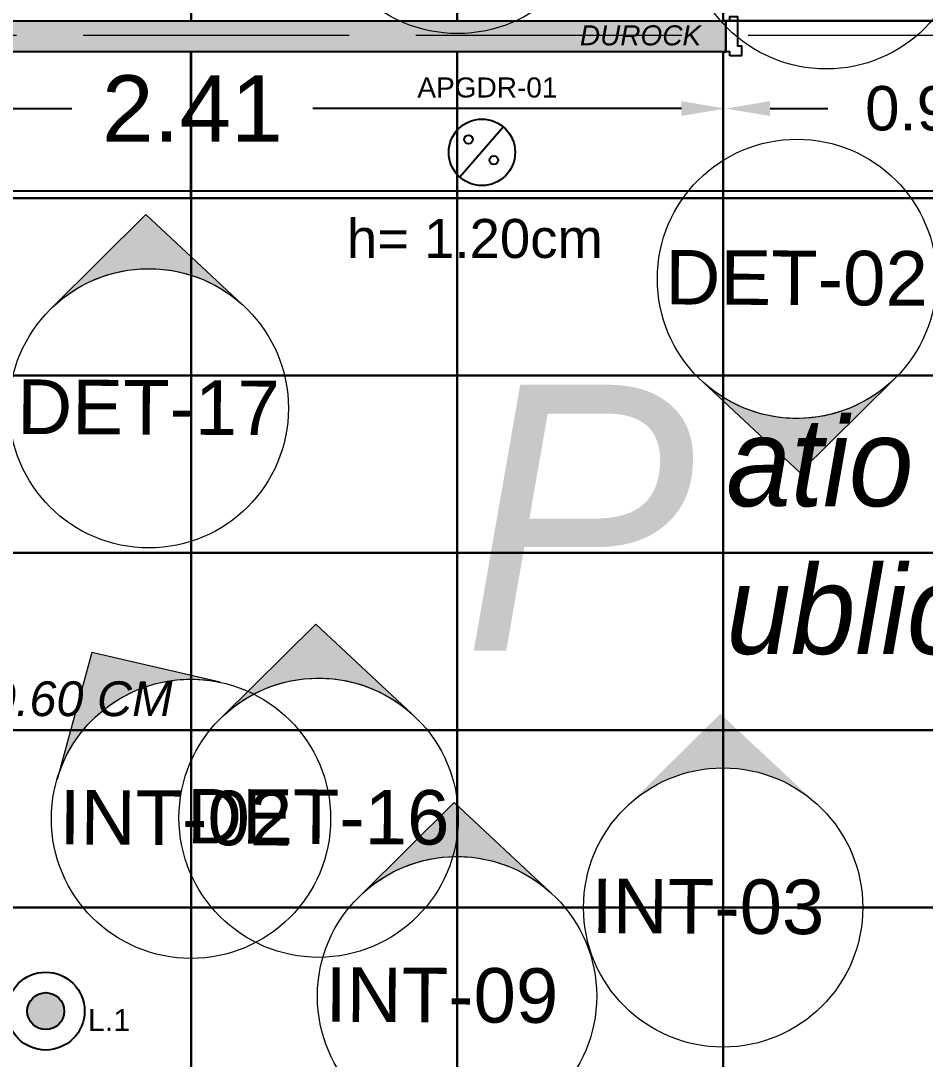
# Model space of a CAD drawing. Header units: millimetres. Extents: x 0 to 21977, y 2 to 7635.
# Drawn here: x 10968.556 to 10970.596, y 3816.073 to 3818.415 of the extents above; entities that cross this region are included whole.
import ezdxf

# ---------------------------------------------------------------- set-up
doc = ezdxf.new("R2010")
doc.units = ezdxf.units.MM
doc.linetypes.add('ACAD_ISO02W100', pattern=[15, 12, -3])
for name, color, linetype, lineweight in [('CONTACTOS', 161, 'Continuous', 18), ('COTAS', 161, 'ACAD_ISO02W100', 20), ('IMAGENES 2', 150, 'Continuous', 18), ('IMAGENES 3', 142, 'Continuous', 18), ('INFORMACION DE AREAS', 143, 'Continuous', 18), ('LUMINARIAS', 151, 'Continuous', 18), ('MURO DUROCK', 161, 'Continuous', 25), ('PLAFON', 151, 'Continuous', 25)]:
    doc.layers.add(name, color=color, linetype=linetype, lineweight=lineweight)
for name, color, linetype in [('CORTE', 254, 'Continuous'), ('MEDIDAS.', 144, 'Continuous'), ('MUROS - ARQ.', 151, 'Continuous'), ('MUROS ACABADOS', 142, 'Continuous'), ('PISO PATIO PUBLICO', 142, 'Continuous'), ('PUERTAS', 170, 'Continuous')]:
    doc.layers.add(name, color=color, linetype=linetype)
doc.styles.get("Standard").update_dxf_attribs({"font": 'arial.ttf'})
doc.dimstyles.get("Standard").update_dxf_attribs({"dimtxt": 0.15, "dimasz": 0.18, "dimexe": 0.18, "dimexo": 0.0625, "dimgap": 0.09, "dimtad": 0, "dimtih": 1, "dimtoh": 1, "dimzin": 0, "dimdsep": 46, "dimtxsty": 'Standard', "dimblk2": 'ARCHTICK', "dimcen": 0.09, "dimadec": 0, "dimazin": 0, "dimtfac": 1, "dimtofl": 0, "dimtmove": 0, "dimatfit": 3, "dimfxl": 1, "dimtolj": 1, "dimtzin": 0, "dimarcsym": 0})

# ---------------------------------------------------------------- blocks, each defined once
blk = doc.blocks.new('PISO TRAS TIENDA AZUL')
at = {"layer": 'PISO PATIO PUBLICO', "color": 152}
for points in [[(10968.3404037245, 3818.415240046466), (10968.9404037245, 3818.415240046466), (10968.9404037245, 3818.815240046466), (10968.3404037245, 3818.815240046466)], [(10968.9404037245, 3818.415240046466), (10969.5404037245, 3818.415240046466), (10969.5404037245, 3818.815240046466), (10968.9404037245, 3818.815240046466)], [(10969.5404037245, 3818.415240046466), (10970.1404037245, 3818.415240046466), (10970.1404037245, 3818.815240046466), (10969.5404037245, 3818.815240046466)], [(10970.1404037245, 3818.415240046466), (10970.7404037245, 3818.415240046466), (10970.7404037245, 3818.815240046466), (10970.1404037245, 3818.815240046466)]]:
    blk.add_lwpolyline(points, close=True, dxfattribs=at)
blk = doc.blocks.new('PISO AZUL')
at = {"layer": 'PISO PATIO PUBLICO', "color": 152}
blk.add_lwpolyline([(10970.1404037245, 3818.345240046466), (10970.1404037245, 3818.015240046467), (10970.7404037245, 3818.015240046467), (10970.7404037245, 3818.415240046466), (10970.1404037245, 3818.415240046466)], dxfattribs=at)
at = {"layer": 'PISO PATIO PUBLICO', "color": 154}
blk.add_lwpolyline([(10970.1404037245, 3818.345240046466), (10970.14636788963, 3818.345240046466), (10970.14636788963, 3818.415240046474)], dxfattribs=at)
at = {"layer": 'PISO PATIO PUBLICO', "color": 152}
for points in [[(10968.3404037245, 3818.015240046467), (10968.9404037245, 3818.015240046467), (10968.9404037245, 3818.345240046466), (10968.3404037245, 3818.345240046466)], [(10968.9404037245, 3818.015240046467), (10969.5404037245, 3818.015240046467), (10969.5404037245, 3818.345240046466), (10968.9404037245, 3818.345240046466)], [(10969.5404037245, 3818.015240046467), (10970.1404037245, 3818.015240046467), (10970.1404037245, 3818.345240046466), (10969.5404037245, 3818.345240046466)], [(10968.3404037245, 3817.615240046467), (10968.9404037245, 3817.615240046467), (10968.9404037245, 3818.015240046467), (10968.3404037245, 3818.015240046467)], [(10968.9404037245, 3817.615240046467), (10969.5404037245, 3817.615240046467), (10969.5404037245, 3818.015240046467), (10968.9404037245, 3818.015240046467)], [(10969.5404037245, 3817.615240046467), (10970.1404037245, 3817.615240046467), (10970.1404037245, 3818.015240046467), (10969.5404037245, 3818.015240046467)], [(10970.1404037245, 3817.615240046467), (10970.7404037245, 3817.615240046467), (10970.7404037245, 3818.015240046467), (10970.1404037245, 3818.015240046467)], [(10968.3404037245, 3817.215240046467), (10968.9404037245, 3817.215240046467), (10968.9404037245, 3817.615240046467), (10968.3404037245, 3817.615240046467)], [(10968.9404037245, 3817.215240046467), (10969.5404037245, 3817.215240046467), (10969.5404037245, 3817.615240046467), (10968.9404037245, 3817.615240046467)], [(10969.5404037245, 3817.215240046467), (10970.1404037245, 3817.215240046467), (10970.1404037245, 3817.615240046467), (10969.5404037245, 3817.615240046467)], [(10970.1404037245, 3817.215240046467), (10970.7404037245, 3817.215240046467), (10970.7404037245, 3817.615240046467), (10970.1404037245, 3817.615240046467)], [(10968.3404037245, 3816.815240046468), (10968.9404037245, 3816.815240046468), (10968.9404037245, 3817.215240046467), (10968.3404037245, 3817.215240046467)], [(10968.9404037245, 3816.815240046468), (10969.5404037245, 3816.815240046468), (10969.5404037245, 3817.215240046467), (10968.9404037245, 3817.215240046467)], [(10969.5404037245, 3816.815240046468), (10970.1404037245, 3816.815240046468), (10970.1404037245, 3817.215240046467), (10969.5404037245, 3817.215240046467)], [(10970.1404037245, 3816.815240046468), (10970.7404037245, 3816.815240046468), (10970.7404037245, 3817.215240046467), (10970.1404037245, 3817.215240046467)], [(10968.3404037245, 3816.415240046468), (10968.9404037245, 3816.415240046468), (10968.9404037245, 3816.815240046468), (10968.3404037245, 3816.815240046468)], [(10968.9404037245, 3816.415240046468), (10969.5404037245, 3816.415240046468), (10969.5404037245, 3816.815240046468), (10968.9404037245, 3816.815240046468)], [(10969.5404037245, 3816.415240046468), (10970.1404037245, 3816.415240046468), (10970.1404037245, 3816.815240046468), (10969.5404037245, 3816.815240046468)], [(10970.1404037245, 3816.415240046468), (10970.7404037245, 3816.415240046468), (10970.7404037245, 3816.815240046468), (10970.1404037245, 3816.815240046468)], [(10968.3404037245, 3816.015240046469), (10968.9404037245, 3816.015240046469), (10968.9404037245, 3816.415240046468), (10968.3404037245, 3816.415240046468)], [(10968.9404037245, 3816.015240046469), (10969.5404037245, 3816.015240046469), (10969.5404037245, 3816.415240046468), (10968.9404037245, 3816.415240046468)], [(10969.5404037245, 3816.015240046469), (10970.1404037245, 3816.015240046469), (10970.1404037245, 3816.415240046468), (10969.5404037245, 3816.415240046468)], [(10970.1404037245, 3816.015240046469), (10970.7404037245, 3816.015240046469), (10970.7404037245, 3816.415240046468), (10970.1404037245, 3816.415240046468)]]:
    blk.add_lwpolyline(points, close=True, dxfattribs=at)
blk = doc.blocks.new('PLAFON AZUL')
at = {"layer": 'PLAFON', "color": 186}
blk.add_lwpolyline([(10970.14030422416, 3818.345240046466), (10970.14030422416, 3818.015240046467), (10970.74030422416, 3818.015240046467), (10970.74030422416, 3818.415240046465), (10970.14636788963, 3818.415240046465)], dxfattribs=at)
for points in [[(10968.34030422416, 3818.345240046466), (10968.34030422416, 3818.015240046467), (10968.94030422416, 3818.015240046467), (10968.94030422416, 3818.345240046466)], [(10968.94030422416, 3818.345240046466), (10968.94030422416, 3818.015240046467), (10969.54030422416, 3818.015240046467), (10969.54030422416, 3818.345240046466)], [(10969.54030422416, 3818.345240046466), (10969.54030422416, 3818.015240046467), (10970.14030422416, 3818.015240046467), (10970.14030422416, 3818.345240046466)], [(10968.3404037245, 3818.015240046467), (10968.3404037245, 3816.815240046468), (10968.9404037245, 3816.815240046468), (10968.9404037245, 3818.015240046467)], [(10968.9404037245, 3818.015240046467), (10968.9404037245, 3816.815240046468), (10969.5404037245, 3816.815240046468), (10969.5404037245, 3818.015240046467)], [(10969.5404037245, 3818.015240046467), (10969.5404037245, 3816.815240046468), (10970.1404037245, 3816.815240046468), (10970.1404037245, 3818.015240046467)], [(10970.1404037245, 3818.015240046467), (10970.1404037245, 3816.815240046468), (10970.7404037245, 3816.815240046468), (10970.7404037245, 3818.015240046467)], [(10968.3404037245, 3816.815240046468), (10968.3404037245, 3815.615240046469), (10968.9404037245, 3815.615240046469), (10968.9404037245, 3816.815240046468)], [(10968.9404037245, 3816.815240046468), (10968.9404037245, 3815.615240046469), (10969.5404037245, 3815.615240046469), (10969.5404037245, 3816.815240046468)], [(10969.5404037245, 3816.815240046468), (10969.5404037245, 3815.615240046469), (10970.1404037245, 3815.615240046469), (10970.1404037245, 3816.815240046468)], [(10970.1404037245, 3816.815240046468), (10970.1404037245, 3815.615240046469), (10970.7404037245, 3815.615240046469), (10970.7404037245, 3816.815240046468)]]:
    blk.add_lwpolyline(points, close=True, dxfattribs=at)
at = {"layer": 'PLAFON', "color": 7, "insert": (10968.38082245852, 3816.925333094659), "char_height": 0.07848615468126045, "attachment_point": 1}
blk.add_mtext_dynamic_manual_height_columns('{\\fArial|b0|i1|c0|p34;X 0.60 CM }', width=3.702998878402042, gutter_width=12.5, heights=[0], dxfattribs=at)
blk = doc.blocks.new('*D124')
at = {"layer": 'Defpoints', "color": 0, "transparency": 16777216}
for p in [(10970.14636788963, 3818.217250312779), (10970.14636788963, 3818.217250312779), (10971.04636788963, 3818.217250312779)]:
    blk.add_point(p, dxfattribs=at)
at = {"layer": 'MEDIDAS.', "color": 0, "lineweight": -2, "transparency": 16777216}
for p, q in [((10970.24636788963, 3818.217250312779), (10970.37666120478, 3818.217250312779)), ((10970.94636788963, 3818.217250312779), (10970.81607457449, 3818.217250312779))]:
    blk.add_line(p, q, dxfattribs=at)
at = {"layer": 'MEDIDAS.', "color": 0, "transparency": 16777216}
for points in [[(10970.24636788963, 3818.233916979445), (10970.24636788963, 3818.200583646112), (10970.14636788963, 3818.217250312779)], [(10970.94636788963, 3818.233916979445), (10970.94636788963, 3818.200583646112), (10971.04636788963, 3818.217250312779)]]:
    blk.add_solid(points, dxfattribs=at)
at = {"layer": 'MEDIDAS.', "color": 0, "transparency": 16777216, "insert": (10970.59636788963, 3818.217250312779), "char_height": 0.1, "attachment_point": 5}
blk.add_mtext('\\A1;0.90', dxfattribs=at)
blk = doc.blocks.new('_ArchTick')
at = {"color": 0, "linetype": 'ByBlock', "const_width": 0.15}
blk.add_lwpolyline([(-0.5, -0.5), (0.5, 0.5)], dxfattribs=at)
blk = doc.blocks.new('*D125')
at = {"layer": 'Defpoints', "color": 0, "transparency": 16777216}
for p in [(10967.74030422416, 3818.217250312779), (10970.14636788963, 3818.217250312779), (10970.14636788963, 3818.217250312779)]:
    blk.add_point(p, dxfattribs=at)
at = {"layer": 'MEDIDAS.', "color": 0, "lineweight": -2, "transparency": 16777216}
for p, q in [((10967.84030422416, 3818.217250312779), (10968.67171941297, 3818.217250312779)), ((10970.04636788963, 3818.217250312779), (10969.21495270083, 3818.217250312779))]:
    blk.add_line(p, q, dxfattribs=at)
at = {"layer": 'MEDIDAS.', "color": 0, "transparency": 16777216}
for points in [[(10967.84030422416, 3818.233916979445), (10967.84030422416, 3818.200583646112), (10967.74030422416, 3818.217250312779)], [(10970.04636788963, 3818.233916979445), (10970.04636788963, 3818.200583646112), (10970.14636788963, 3818.217250312779)]]:
    blk.add_solid(points, dxfattribs=at)
at = {"layer": 'MEDIDAS.', "color": 0, "transparency": 16777216, "insert": (10968.9433360569, 3818.217250312779), "char_height": 0.15, "attachment_point": 5}
blk.add_mtext('\\A1;2.41', dxfattribs=at)

msp = doc.modelspace()

# ---------------------------------------------------------------- hatches: boundary and pattern name
at = {"layer": 'IMAGENES 2'}
h = msp.add_hatch(color=256, dxfattribs=at)
h.dxf.hatch_style = 1
edge = h.paths.add_edge_path()
edge.add_line((10969.00584006494, 3816.923258449906), (10968.71644070292, 3816.990510118987))
edge.add_line((10968.71644070292, 3816.990510118987), (10968.6382429132, 3816.703874665114))
edge.add_arc((10968.9404037245, 3816.615240046464), 0.3148924443495592, 78.00622784278119, 163.6516921502194, ccw=False)
h = msp.add_hatch(color=256, dxfattribs=at)
h.dxf.hatch_style = 1
edge = h.paths.add_edge_path()
edge.add_line((10970.35108245937, 3816.64927363846), (10970.13408109456, 3816.852214973341))
edge.add_line((10970.13408109456, 3816.852214973341), (10969.92304209522, 3816.643080283521))
edge.add_arc((10970.1404037245, 3816.415240046466), 0.3148924443484309, 48.00622784282632, 133.6516921502252, ccw=False)
h = msp.add_hatch(color=256, dxfattribs=at)
h.dxf.hatch_style = 1
edge = h.paths.add_edge_path()
edge.add_line((10969.75108245937, 3816.449273638463), (10969.53408109456, 3816.652214973344))
edge.add_line((10969.53408109456, 3816.652214973344), (10969.32304209521, 3816.443080283523))
edge.add_arc((10969.5404037245, 3816.215240046468), 0.3148924443484309, 48.00622784282632, 133.6516921502252, ccw=False)
at = {"layer": 'IMAGENES 3'}
h = msp.add_hatch(color=256, dxfattribs=at)
h.dxf.hatch_style = 1
edge = h.paths.add_edge_path()
edge.add_line((10969.05588860263, 3817.77519534864), (10968.83888723783, 3817.978136683521))
edge.add_line((10968.83888723783, 3817.978136683521), (10968.62784823848, 3817.769001993701))
edge.add_arc((10968.84520986776, 3817.541161756646), 0.3148924443484309, 48.00622784282632, 133.6516921502252, ccw=False)
h = msp.add_hatch(color=256, dxfattribs=at)
h.dxf.hatch_style = 1
edge = h.paths.add_edge_path()
edge.add_line((10970.0962664958, 3817.599190243783), (10970.31326786061, 3817.396248908902))
edge.add_line((10970.31326786061, 3817.396248908902), (10970.52430685996, 3817.605383598723))
edge.add_arc((10970.30694523067, 3817.833223835778), 0.3148924443484309, 228.0062278428263, 313.65169215022524, ccw=False)
h = msp.add_hatch(color=256, dxfattribs=at)
h.dxf.hatch_style = 1
edge = h.paths.add_edge_path()
edge.add_line((10969.43879133684, 3816.851622595304), (10969.22178997203, 3817.054563930185))
edge.add_line((10969.22178997203, 3817.054563930185), (10969.01075097269, 3816.845429240365))
edge.add_arc((10969.22811260197, 3816.61758900331), 0.3148924443484309, 48.00622784282632, 133.6516921502252, ccw=False)
at = {"layer": 'LUMINARIAS', "lineweight": -3}
h = msp.add_hatch(color=256, dxfattribs=at)
h.dxf.hatch_style = 1
edge = h.paths.add_edge_path()
edge.add_arc((10968.61278765585, 3816.181501931024), 0.04162832914869578, 0, 360)
at = {"layer": 'MURO DUROCK', "true_color": 0x0a85ff}
h = msp.add_hatch(color=150, dxfattribs=at)
h.dxf.hatch_style = 1
h.paths.add_polyline_path([(10967.69030422416, 3818.415240046474), (10970.14636788963, 3818.415240046474), (10970.14636788963, 3818.345240046473), (10967.69030422416, 3818.345240046473)])
at = {"layer": 'MUROS ACABADOS'}
h = msp.add_hatch(color=253, dxfattribs=at)
h.dxf.hatch_style = 1
h.paths.add_polyline_path([(10970.97669844339, 3815.581022545257), (10973.30669844339, 3815.581022545258)], flags=0)
edge = h.paths.add_edge_path(flags=17)
edge.add_line((10970.97669844339, 3815.581022545257), (10973.30669844339, 3815.581022545258))
edge.add_line((10970.97669844339, 3815.581022545258), (10970.97669844339, 3813.005057409418))
edge.add_line((10970.97669844339, 3813.005057409418), (10973.30669844339, 3813.005057409418))
edge.add_line((10973.30669844339, 3813.005057409418), (10973.30669844339, 3814.305057409417))
edge.add_line((10973.30669844339, 3814.305057409417), (10973.38669844339, 3814.305057409418))
edge.add_line((10973.38669844339, 3814.305057409418), (10973.38669844339, 3814.275057409418))
edge.add_line((10973.38669844339, 3814.275057409418), (10973.40669844339, 3814.275057409418))
edge.add_line((10973.40669844339, 3814.275057409418), (10973.40669844339, 3812.905057409418))
edge.add_line((10973.40669844339, 3812.905057409418), (10970.97669844339, 3812.905057409417))
edge.add_line((10970.97669844339, 3812.905057409417), (10970.97669844339, 3812.851022545258))
edge.add_line((10970.97669844339, 3812.851022545258), (10970.97669844339, 3812.751022545258))
edge.add_line((10970.97669844339, 3812.751022545258), (10970.73669844339, 3812.751022545258))
edge.add_line((10970.73669844339, 3812.751022545258), (10970.73669844339, 3802.651022545258))
edge.add_line((10970.73669844339, 3802.651022545258), (10971.24669844339, 3802.651022545258))
edge.add_line((10971.24669844339, 3802.651022545258), (10971.24669844339, 3802.551022545259))
edge.add_line((10971.24669844339, 3802.551022545259), (10970.63669844339, 3802.551022545259))
edge.add_line((10970.63669844339, 3802.551022545259), (10970.63669844339, 3812.851022545258))
edge.add_line((10970.63669844339, 3812.851022545258), (10970.87669844339, 3812.851022545258))
edge.add_line((10970.87669844339, 3812.851022545258), (10970.87669844339, 3815.581022545257))
edge.add_line((10970.87669844339, 3815.581022545257), (10968.50669844339, 3815.581022545258))
edge.add_line((10968.50669844339, 3815.581022545258), (10968.50669844339, 3814.981022545257))
edge.add_line((10968.50669844339, 3814.981022545257), (10967.33669844339, 3814.981022545259))
edge.add_line((10967.33669844339, 3814.981022545259), (10967.33669844339, 3818.621022545258))
edge.add_line((10967.33669844339, 3818.621022545258), (10967.73669844339, 3818.621022545258))
edge.add_line((10967.73669844339, 3818.621022545258), (10967.73669844339, 3818.521022545257))
edge.add_line((10967.73669844339, 3818.521022545257), (10967.43669844339, 3818.521022545258))
edge.add_line((10967.43669844339, 3818.521022545258), (10967.43669844339, 3815.681022545258))
edge.add_line((10967.43669844339, 3815.681022545258), (10967.45669844339, 3815.681022545258))
edge.add_line((10967.45669844339, 3815.681022545258), (10967.45669844339, 3815.081022545258))
edge.add_line((10967.45669844339, 3815.081022545258), (10968.40669844339, 3815.081022545258))
edge.add_line((10968.40669844339, 3815.081022545258), (10968.40669844339, 3815.681022545258))
edge.add_line((10968.40669844339, 3815.681022545258), (10973.40669844339, 3815.681022545258))
edge.add_line((10973.40669844339, 3815.681022545258), (10973.40669844338, 3816.281022545258))
edge.add_line((10973.40669844338, 3816.281022545258), (10974.60669844339, 3816.281022545258))
edge.add_line((10974.60669844339, 3816.281022545258), (10974.60669844339, 3815.681022545259))
edge.add_line((10974.60669844339, 3815.681022545259), (10977.12669844339, 3815.681022545257))
edge.add_line((10977.12669844339, 3815.681022545257), (10977.12669844339, 3815.096022545259))
edge.add_line((10977.12669844339, 3815.096022545259), (10977.04169844339, 3815.096022545259))
edge.add_line((10977.04169844339, 3815.096022545259), (10977.04169844339, 3815.131022545258))
edge.add_line((10977.04169844339, 3815.131022545258), (10977.02669844339, 3815.131022545258))
edge.add_line((10977.02669844339, 3815.131022545258), (10977.02669844339, 3815.581022545258))
edge.add_line((10977.02669844339, 3815.581022545258), (10974.50669844339, 3815.581022545258))
edge.add_line((10974.50669844339, 3815.581022545258), (10974.50669844339, 3816.181022545258))
edge.add_line((10974.50669844339, 3816.181022545258), (10973.50669844339, 3816.181022545258))
edge.add_line((10973.50669844339, 3816.181022545258), (10973.50669844339, 3815.031022545258))
edge.add_line((10973.50669844339, 3815.031022545258), (10973.40669844339, 3815.031022545258))
edge.add_line((10973.40669844339, 3815.031022545258), (10973.38669844339, 3815.031022545258))
edge.add_line((10973.38669844339, 3815.031022545258), (10973.38669844339, 3815.001022545258))
edge.add_line((10973.38669844339, 3815.001022545258), (10973.30669844339, 3815.001022545257))
edge.add_line((10973.30669844339, 3815.001022545257), (10973.30669844339, 3815.031022545258))
edge.add_line((10973.30669844339, 3815.031022545258), (10973.30669844339, 3815.581022545258))
edge = h.paths.add_edge_path()
edge.add_line((10971.24669844339, 3802.551022545259), (10971.34669844339, 3802.551022545259))
edge.add_line((10971.24669844339, 3801.471022545259), (10971.24669844339, 3802.551022545259))
edge.add_line((10971.24669844339, 3801.471022545259), (10970.64669844339, 3801.471022545259))
edge.add_line((10970.64669844339, 3801.471022545259), (10970.64669844339, 3798.491022545258))
edge.add_line((10970.64669844339, 3798.491022545258), (10971.38099373292, 3798.491022545258))
edge.add_line((10971.38099373292, 3798.491022545258), (10971.06288708056, 3796.039019220637))
edge.add_line((10971.06288708056, 3796.039019220637), (10973.37669844339, 3796.039019220637))
edge.add_line((10973.37669844339, 3796.039019220637), (10973.37669844339, 3796.939019220637))
edge.add_line((10973.37669844339, 3796.939019220637), (10973.27669844339, 3796.939019220637))
edge.add_line((10973.27669844339, 3796.939019220637), (10973.27669844339, 3796.139019220637))
edge.add_line((10973.27669844339, 3796.139019220637), (10971.17669844339, 3796.139019220637))
edge.add_line((10971.17669844339, 3796.139019220637), (10971.49396706983, 3798.631022545259))
edge.add_line((10971.49396706983, 3798.631022545259), (10971.39396706983, 3798.631022545259))
edge.add_line((10971.39396706983, 3798.631022545259), (10971.39396706983, 3798.591022545259))
edge.add_line((10971.39396706983, 3798.591022545259), (10970.74669844339, 3798.591022545259))
edge.add_line((10970.74669844339, 3798.591022545259), (10970.74669844339, 3801.371022545259))
edge.add_line((10970.74669844339, 3801.371022545259), (10971.34669844339, 3801.371022545259))
edge.add_line((10971.34669844339, 3801.371022545259), (10971.34669844339, 3802.551022545259))
edge = h.paths.add_edge_path(flags=17)
edge.add_line((10973.30669844339, 3815.581022545258), (10970.97669844339, 3815.581022545258))
edge.add_line((10973.30669844339, 3815.031022545258), (10973.30669844339, 3815.581022545258))
edge.add_line((10973.30669844339, 3815.001022545257), (10973.30669844339, 3815.031022545258))
edge.add_line((10973.38669844339, 3815.001022545258), (10973.30669844339, 3815.001022545257))
edge.add_line((10973.38669844339, 3815.031022545258), (10973.38669844339, 3815.001022545258))
edge.add_line((10973.40669844339, 3815.031022545258), (10973.38669844339, 3815.031022545258))
edge.add_line((10973.50669844339, 3815.031022545258), (10973.40669844339, 3815.031022545258))
edge.add_line((10973.50669844339, 3816.181022545258), (10973.50669844339, 3815.031022545258))
edge.add_line((10974.50669844339, 3816.181022545258), (10973.50669844339, 3816.181022545258))
edge.add_line((10974.50669844339, 3815.581022545258), (10974.50669844339, 3816.181022545258))
edge.add_line((10977.02669844339, 3815.581022545258), (10974.50669844339, 3815.581022545258))
edge.add_line((10977.02669844339, 3815.131022545258), (10977.02669844339, 3815.581022545258))
edge.add_line((10977.04169844339, 3815.131022545258), (10977.02669844339, 3815.131022545258))
edge.add_line((10977.04169844339, 3815.096022545259), (10977.04169844339, 3815.131022545258))
edge.add_line((10977.12669844339, 3815.096022545259), (10977.04169844339, 3815.096022545259))
edge.add_line((10977.12669844339, 3815.681022545257), (10977.12669844339, 3815.096022545259))
edge.add_line((10974.60669844339, 3815.681022545259), (10977.12669844339, 3815.681022545257))
edge.add_line((10974.60669844339, 3816.281022545258), (10974.60669844339, 3815.681022545259))
edge.add_line((10973.40669844338, 3816.281022545258), (10974.60669844339, 3816.281022545258))
edge.add_line((10973.40669844339, 3815.681022545258), (10973.40669844338, 3816.281022545258))
edge.add_line((10968.40669844339, 3815.681022545258), (10973.40669844339, 3815.681022545258))
edge.add_line((10968.40669844339, 3815.081022545258), (10968.40669844339, 3815.681022545258))
edge.add_line((10967.45669844339, 3815.081022545258), (10968.40669844339, 3815.081022545258))
edge.add_line((10967.45669844339, 3815.681022545258), (10967.45669844339, 3815.081022545258))
edge.add_line((10967.43669844339, 3815.681022545258), (10967.45669844339, 3815.681022545258))
edge.add_line((10967.43669844339, 3818.521022545258), (10967.43669844339, 3815.681022545258))
edge.add_line((10967.73669844339, 3818.521022545257), (10967.43669844339, 3818.521022545258))
edge.add_line((10967.73669844339, 3818.621022545258), (10967.73669844339, 3818.521022545257))
edge.add_line((10967.33669844339, 3818.621022545258), (10967.73669844339, 3818.621022545258))
edge.add_line((10967.33669844339, 3814.981022545259), (10967.33669844339, 3818.621022545258))
edge.add_line((10968.50669844339, 3814.981022545257), (10967.33669844339, 3814.981022545259))
edge.add_line((10968.50669844339, 3815.581022545258), (10968.50669844339, 3814.981022545257))
edge.add_line((10970.87669844339, 3815.581022545257), (10968.50669844339, 3815.581022545258))
edge.add_line((10970.87669844339, 3812.851022545258), (10970.87669844339, 3815.581022545257))
edge.add_line((10970.63669844339, 3812.851022545258), (10970.87669844339, 3812.851022545258))
edge.add_line((10970.63669844339, 3802.551022545259), (10970.63669844339, 3812.851022545258))
edge.add_line((10971.24669844339, 3802.551022545259), (10970.63669844339, 3802.551022545259))
edge.add_line((10971.24669844339, 3802.651022545258), (10971.24669844339, 3802.551022545259))
edge.add_line((10970.73669844339, 3802.651022545258), (10971.24669844339, 3802.651022545258))
edge.add_line((10970.73669844339, 3812.751022545258), (10970.73669844339, 3802.651022545258))
edge.add_line((10970.97669844339, 3812.751022545258), (10970.73669844339, 3812.751022545258))
edge.add_line((10970.97669844339, 3812.851022545258), (10970.97669844339, 3812.751022545258))
edge.add_line((10970.97669844339, 3812.905057409417), (10970.97669844339, 3812.851022545258))
edge.add_line((10973.40669844339, 3812.905057409418), (10970.97669844339, 3812.905057409417))
edge.add_line((10973.40669844339, 3814.275057409418), (10973.40669844339, 3812.905057409418))
edge.add_line((10973.38669844339, 3814.275057409418), (10973.40669844339, 3814.275057409418))
edge.add_line((10973.38669844339, 3814.305057409418), (10973.38669844339, 3814.275057409418))
edge.add_line((10973.30669844339, 3814.305057409417), (10973.38669844339, 3814.305057409418))
edge.add_line((10973.30669844339, 3813.005057409418), (10973.30669844339, 3814.305057409417))
edge.add_line((10970.97669844339, 3813.005057409418), (10973.30669844339, 3813.005057409418))
edge.add_line((10970.97669844339, 3815.581022545258), (10970.97669844339, 3813.005057409418))
h = msp.add_hatch(color=253, dxfattribs=at)
h.dxf.hatch_style = 1
h.paths.add_polyline_path([(10970.97669844339, 3815.581022545257), (10973.30669844339, 3815.581022545258)], flags=0)
edge = h.paths.add_edge_path(flags=17)
edge.add_line((10970.97669844339, 3815.581022545257), (10973.30669844339, 3815.581022545258))
edge.add_line((10970.97669844339, 3815.581022545258), (10970.97669844339, 3813.005057409418))
edge.add_line((10970.97669844339, 3813.005057409418), (10973.30669844339, 3813.005057409418))
edge.add_line((10973.30669844339, 3813.005057409418), (10973.30669844339, 3814.305057409417))
edge.add_line((10973.30669844339, 3814.305057409417), (10973.38669844339, 3814.305057409418))
edge.add_line((10973.38669844339, 3814.305057409418), (10973.38669844339, 3814.275057409418))
edge.add_line((10973.38669844339, 3814.275057409418), (10973.40669844339, 3814.275057409418))
edge.add_line((10973.40669844339, 3814.275057409418), (10973.40669844339, 3812.905057409418))
edge.add_line((10973.40669844339, 3812.905057409418), (10970.97669844339, 3812.905057409417))
edge.add_line((10970.97669844339, 3812.905057409417), (10970.97669844339, 3812.851022545258))
edge.add_line((10970.97669844339, 3812.851022545258), (10970.97669844339, 3812.751022545258))
edge.add_line((10970.97669844339, 3812.751022545258), (10970.73669844339, 3812.751022545258))
edge.add_line((10970.73669844339, 3812.751022545258), (10970.73669844339, 3802.651022545258))
edge.add_line((10970.73669844339, 3802.651022545258), (10971.24669844339, 3802.651022545258))
edge.add_line((10971.24669844339, 3802.651022545258), (10971.24669844339, 3802.551022545259))
edge.add_line((10971.24669844339, 3802.551022545259), (10970.63669844339, 3802.551022545259))
edge.add_line((10970.63669844339, 3802.551022545259), (10970.63669844339, 3812.851022545258))
edge.add_line((10970.63669844339, 3812.851022545258), (10970.87669844339, 3812.851022545258))
edge.add_line((10970.87669844339, 3812.851022545258), (10970.87669844339, 3815.581022545257))
edge.add_line((10970.87669844339, 3815.581022545257), (10968.50669844339, 3815.581022545258))
edge.add_line((10968.50669844339, 3815.581022545258), (10968.50669844339, 3814.981022545257))
edge.add_line((10968.50669844339, 3814.981022545257), (10967.33669844339, 3814.981022545259))
edge.add_line((10967.33669844339, 3814.981022545259), (10967.33669844339, 3818.621022545258))
edge.add_line((10967.33669844339, 3818.621022545258), (10967.73669844339, 3818.621022545258))
edge.add_line((10967.73669844339, 3818.621022545258), (10967.73669844339, 3818.521022545257))
edge.add_line((10967.73669844339, 3818.521022545257), (10967.43669844339, 3818.521022545258))
edge.add_line((10967.43669844339, 3818.521022545258), (10967.43669844339, 3815.681022545258))
edge.add_line((10967.43669844339, 3815.681022545258), (10967.45669844339, 3815.681022545258))
edge.add_line((10967.45669844339, 3815.681022545258), (10967.45669844339, 3815.081022545258))
edge.add_line((10967.45669844339, 3815.081022545258), (10968.40669844339, 3815.081022545258))
edge.add_line((10968.40669844339, 3815.081022545258), (10968.40669844339, 3815.681022545258))
edge.add_line((10968.40669844339, 3815.681022545258), (10973.40669844339, 3815.681022545258))
edge.add_line((10973.40669844339, 3815.681022545258), (10973.40669844338, 3816.281022545258))
edge.add_line((10973.40669844338, 3816.281022545258), (10974.60669844339, 3816.281022545258))
edge.add_line((10974.60669844339, 3816.281022545258), (10974.60669844339, 3815.681022545259))
edge.add_line((10974.60669844339, 3815.681022545259), (10977.12669844339, 3815.681022545257))
edge.add_line((10977.12669844339, 3815.681022545257), (10977.12669844339, 3815.096022545259))
edge.add_line((10977.12669844339, 3815.096022545259), (10977.04169844339, 3815.096022545259))
edge.add_line((10977.04169844339, 3815.096022545259), (10977.04169844339, 3815.131022545258))
edge.add_line((10977.04169844339, 3815.131022545258), (10977.02669844339, 3815.131022545258))
edge.add_line((10977.02669844339, 3815.131022545258), (10977.02669844339, 3815.581022545258))
edge.add_line((10977.02669844339, 3815.581022545258), (10974.50669844339, 3815.581022545258))
edge.add_line((10974.50669844339, 3815.581022545258), (10974.50669844339, 3816.181022545258))
edge.add_line((10974.50669844339, 3816.181022545258), (10973.50669844339, 3816.181022545258))
edge.add_line((10973.50669844339, 3816.181022545258), (10973.50669844339, 3815.031022545258))
edge.add_line((10973.50669844339, 3815.031022545258), (10973.40669844339, 3815.031022545258))
edge.add_line((10973.40669844339, 3815.031022545258), (10973.38669844339, 3815.031022545258))
edge.add_line((10973.38669844339, 3815.031022545258), (10973.38669844339, 3815.001022545258))
edge.add_line((10973.38669844339, 3815.001022545258), (10973.30669844339, 3815.001022545257))
edge.add_line((10973.30669844339, 3815.001022545257), (10973.30669844339, 3815.031022545258))
edge.add_line((10973.30669844339, 3815.031022545258), (10973.30669844339, 3815.581022545258))
edge = h.paths.add_edge_path()
edge.add_line((10971.24669844339, 3802.551022545259), (10971.34669844339, 3802.551022545259))
edge.add_line((10971.24669844339, 3801.471022545259), (10971.24669844339, 3802.551022545259))
edge.add_line((10971.24669844339, 3801.471022545259), (10970.64669844339, 3801.471022545259))
edge.add_line((10970.64669844339, 3801.471022545259), (10970.64669844339, 3798.491022545258))
edge.add_line((10970.64669844339, 3798.491022545258), (10971.38099373292, 3798.491022545258))
edge.add_line((10971.38099373292, 3798.491022545258), (10971.06288708056, 3796.039019220637))
edge.add_line((10971.06288708056, 3796.039019220637), (10973.37669844339, 3796.039019220637))
edge.add_line((10973.37669844339, 3796.039019220637), (10973.37669844339, 3796.939019220637))
edge.add_line((10973.37669844339, 3796.939019220637), (10973.27669844339, 3796.939019220637))
edge.add_line((10973.27669844339, 3796.939019220637), (10973.27669844339, 3796.139019220637))
edge.add_line((10973.27669844339, 3796.139019220637), (10971.17669844339, 3796.139019220637))
edge.add_line((10971.17669844339, 3796.139019220637), (10971.49396706983, 3798.631022545259))
edge.add_line((10971.49396706983, 3798.631022545259), (10971.39396706983, 3798.631022545259))
edge.add_line((10971.39396706983, 3798.631022545259), (10971.39396706983, 3798.591022545259))
edge.add_line((10971.39396706983, 3798.591022545259), (10970.74669844339, 3798.591022545259))
edge.add_line((10970.74669844339, 3798.591022545259), (10970.74669844339, 3801.371022545259))
edge.add_line((10970.74669844339, 3801.371022545259), (10971.34669844339, 3801.371022545259))
edge.add_line((10971.34669844339, 3801.371022545259), (10971.34669844339, 3802.551022545259))
edge = h.paths.add_edge_path(flags=17)
edge.add_line((10973.30669844339, 3815.581022545258), (10970.97669844339, 3815.581022545258))
edge.add_line((10973.30669844339, 3815.031022545258), (10973.30669844339, 3815.581022545258))
edge.add_line((10973.30669844339, 3815.001022545257), (10973.30669844339, 3815.031022545258))
edge.add_line((10973.38669844339, 3815.001022545258), (10973.30669844339, 3815.001022545257))
edge.add_line((10973.38669844339, 3815.031022545258), (10973.38669844339, 3815.001022545258))
edge.add_line((10973.40669844339, 3815.031022545258), (10973.38669844339, 3815.031022545258))
edge.add_line((10973.50669844339, 3815.031022545258), (10973.40669844339, 3815.031022545258))
edge.add_line((10973.50669844339, 3816.181022545258), (10973.50669844339, 3815.031022545258))
edge.add_line((10974.50669844339, 3816.181022545258), (10973.50669844339, 3816.181022545258))
edge.add_line((10974.50669844339, 3815.581022545258), (10974.50669844339, 3816.181022545258))
edge.add_line((10977.02669844339, 3815.581022545258), (10974.50669844339, 3815.581022545258))
edge.add_line((10977.02669844339, 3815.131022545258), (10977.02669844339, 3815.581022545258))
edge.add_line((10977.04169844339, 3815.131022545258), (10977.02669844339, 3815.131022545258))
edge.add_line((10977.04169844339, 3815.096022545259), (10977.04169844339, 3815.131022545258))
edge.add_line((10977.12669844339, 3815.096022545259), (10977.04169844339, 3815.096022545259))
edge.add_line((10977.12669844339, 3815.681022545257), (10977.12669844339, 3815.096022545259))
edge.add_line((10974.60669844339, 3815.681022545259), (10977.12669844339, 3815.681022545257))
edge.add_line((10974.60669844339, 3816.281022545258), (10974.60669844339, 3815.681022545259))
edge.add_line((10973.40669844338, 3816.281022545258), (10974.60669844339, 3816.281022545258))
edge.add_line((10973.40669844339, 3815.681022545258), (10973.40669844338, 3816.281022545258))
edge.add_line((10968.40669844339, 3815.681022545258), (10973.40669844339, 3815.681022545258))
edge.add_line((10968.40669844339, 3815.081022545258), (10968.40669844339, 3815.681022545258))
edge.add_line((10967.45669844339, 3815.081022545258), (10968.40669844339, 3815.081022545258))
edge.add_line((10967.45669844339, 3815.681022545258), (10967.45669844339, 3815.081022545258))
edge.add_line((10967.43669844339, 3815.681022545258), (10967.45669844339, 3815.681022545258))
edge.add_line((10967.43669844339, 3818.521022545258), (10967.43669844339, 3815.681022545258))
edge.add_line((10967.73669844339, 3818.521022545257), (10967.43669844339, 3818.521022545258))
edge.add_line((10967.73669844339, 3818.621022545258), (10967.73669844339, 3818.521022545257))
edge.add_line((10967.33669844339, 3818.621022545258), (10967.73669844339, 3818.621022545258))
edge.add_line((10967.33669844339, 3814.981022545259), (10967.33669844339, 3818.621022545258))
edge.add_line((10968.50669844339, 3814.981022545257), (10967.33669844339, 3814.981022545259))
edge.add_line((10968.50669844339, 3815.581022545258), (10968.50669844339, 3814.981022545257))
edge.add_line((10970.87669844339, 3815.581022545257), (10968.50669844339, 3815.581022545258))
edge.add_line((10970.87669844339, 3812.851022545258), (10970.87669844339, 3815.581022545257))
edge.add_line((10970.63669844339, 3812.851022545258), (10970.87669844339, 3812.851022545258))
edge.add_line((10970.63669844339, 3802.551022545259), (10970.63669844339, 3812.851022545258))
edge.add_line((10971.24669844339, 3802.551022545259), (10970.63669844339, 3802.551022545259))
edge.add_line((10971.24669844339, 3802.651022545258), (10971.24669844339, 3802.551022545259))
edge.add_line((10970.73669844339, 3802.651022545258), (10971.24669844339, 3802.651022545258))
edge.add_line((10970.73669844339, 3812.751022545258), (10970.73669844339, 3802.651022545258))
edge.add_line((10970.97669844339, 3812.751022545258), (10970.73669844339, 3812.751022545258))
edge.add_line((10970.97669844339, 3812.851022545258), (10970.97669844339, 3812.751022545258))
edge.add_line((10970.97669844339, 3812.905057409417), (10970.97669844339, 3812.851022545258))
edge.add_line((10973.40669844339, 3812.905057409418), (10970.97669844339, 3812.905057409417))
edge.add_line((10973.40669844339, 3814.275057409418), (10973.40669844339, 3812.905057409418))
edge.add_line((10973.38669844339, 3814.275057409418), (10973.40669844339, 3814.275057409418))
edge.add_line((10973.38669844339, 3814.305057409418), (10973.38669844339, 3814.275057409418))
edge.add_line((10973.30669844339, 3814.305057409417), (10973.38669844339, 3814.305057409418))
edge.add_line((10973.30669844339, 3813.005057409418), (10973.30669844339, 3814.305057409417))
edge.add_line((10970.97669844339, 3813.005057409418), (10973.30669844339, 3813.005057409418))
edge.add_line((10970.97669844339, 3815.581022545258), (10970.97669844339, 3813.005057409418))

# ---------------------------------------------------------------- linework, layer by layer
at = {"layer": 'CONTACTOS', "color": 144, "lineweight": -3}
msp.add_line((10969.54631221642, 3818.06288228564), (10969.64426823553, 3818.176198334183), dxfattribs=at)
for centre, radius in [((10969.59642055097, 3818.118483023563), 0.07496971386740527), ((10969.56614469316, 3818.147696788457), 0.009741644214964497), ((10969.6231350355, 3818.100651178156), 0.009741644214964497)]:
    msp.add_circle(centre, radius, dxfattribs=at)
at = {"layer": 'CORTE', "color": 141, "true_color": 0xb3ecff}
msp.add_lwpolyline([(10965.85387099521, 3818.031906713133), (10974.32316889412, 3818.031906713133)], dxfattribs=at)
at = {"layer": 'COTAS', "color": 164, "ltscale": 0.05}
msp.add_lwpolyline([(10973.04703437722, 3818.381800863639), (10966.88367403667, 3818.381800863639)], dxfattribs=at)
at = {"layer": 'IMAGENES 2'}
for points in [[(10969.00584006494, 3816.923258449906), (10968.71644070292, 3816.990510118987), (10968.6382429132, 3816.703874665114, -0.3921245748608314), (10969.00584006494, 3816.923258449906, 42.03721698194761)], [(10969.75108245937, 3816.449273638463), (10969.53408109456, 3816.652214973344), (10969.32304209521, 3816.443080283523, -0.3921245748608314), (10969.75108245937, 3816.449273638463, 42.03721698194761)]]:
    msp.add_lwpolyline(points, format="xyb", dxfattribs=at)
for centre in [(10969.54171580828, 3818.701358395789), (10968.9404037245, 3816.615240046465), (10970.1404037245, 3816.415240046466), (10969.5404037245, 3816.215240046468)]:
    msp.add_circle(centre, 0.314892444348787, dxfattribs=at)
at = {"layer": 'IMAGENES 3'}
for points in [[(10969.05588860263, 3817.77519534864), (10968.83888723783, 3817.978136683521), (10968.62784823848, 3817.769001993701, -0.3921245748608314), (10969.05588860263, 3817.77519534864, 42.03721698194761)], [(10970.0962664958, 3817.599190243783), (10970.31326786061, 3817.396248908902), (10970.52430685996, 3817.605383598723, -0.3921245748608314), (10970.0962664958, 3817.599190243783, 42.03721698194761)], [(10969.43879133684, 3816.851622595304), (10969.22178997203, 3817.054563930185), (10969.01075097269, 3816.845429240365, -0.3921245748608314), (10969.43879133684, 3816.851622595304, 42.03721698194761)]]:
    msp.add_lwpolyline(points, format="xyb", dxfattribs=at)
for centre in [(10970.37282605013, 3818.621453507132), (10970.30694523067, 3817.833223835778), (10968.84520986776, 3817.541161756646), (10969.22811260197, 3816.61758900331)]:
    msp.add_circle(centre, 0.314892444348787, dxfattribs=at)
at = {"layer": 'LUMINARIAS', "lineweight": -3}
for radius in [0.08775634093502027, 0.04162832914869578]:
    msp.add_circle((10968.61278765585, 3816.181501931025), radius, dxfattribs=at)
at = {"layer": 'MURO DUROCK'}
msp.add_lwpolyline([(10967.69030422416, 3818.415240046474), (10970.14636788963, 3818.415240046474), (10970.14636788963, 3818.345240046473), (10967.69030422416, 3818.345240046473)], close=True, dxfattribs=at)
at = {"layer": 'MUROS - ARQ.'}
for points in [[(10970.14636788963, 3818.345240046473), (10970.14636788963, 3818.415240046474)], [(10970.14636788963, 3818.345240046473), (10967.69030422416, 3818.345240046473)]]:
    msp.add_lwpolyline(points, dxfattribs=at)
at = {"layer": 'PLAFON', "color": 186}
msp.add_lwpolyline([(10970.14030422416, 3818.345240046466), (10970.14636788963, 3818.345240046466), (10970.14636788963, 3818.415240046465)], dxfattribs=at)
at = {"layer": 'PUERTAS', "color": 150, "linetype": 'ByBlock', "ltscale": 10, "true_color": 0x0a85ff}
msp.add_lwpolyline([(10970.15518967555, 3818.336430219545), (10970.15518967555, 3818.345252005461), (10970.14636788963, 3818.345252005461), (10970.14636788963, 3818.415826292795), (10970.15518967555, 3818.415826292795), (10970.15518967555, 3818.424648078711), (10970.17283324738, 3818.424648078711), (10970.17283324738, 3818.358484684336), (10970.1816550333, 3818.358484684336), (10970.1816550333, 3818.336430219545)], close=True, dxfattribs=at)

# ---------------------------------------------------------------- block references
at = {"layer": 'PISO PATIO PUBLICO'}
for name in ['PISO TRAS TIENDA AZUL', 'PISO AZUL']:
    msp.add_blockref(name, (0, 0), dxfattribs=at)
at = {"layer": 'PLAFON'}
msp.add_blockref('PLAFON AZUL', (0, 0), dxfattribs=at)

# ---------------------------------------------------------------- texts
at = {"layer": 'CONTACTOS', "color": 7}
msp.add_text('APGDR-01', height=0.04521682044014861, dxfattribs=at).set_placement((10969.45086061456, 3818.24216256475))
at = {"layer": 'CONTACTOS', "color": 160}
msp.add_text('h= 1.20cm', height=0.08796284966975607, dxfattribs=at).set_placement((10969.29191128862, 3817.880194499467))
at = {"layer": 'IMAGENES 2', "color": 142, "lineweight": -3, "true_color": 0x0086b3}
for s, p in [('INT-02', (10968.64340877775, 3816.557524192411)), ('INT-03', (10969.84340877776, 3816.357524192411)), ('INT-09', (10969.24340877775, 3816.157524192414))]:
    msp.add_text(s, height=0.1229586672611221, rotation=359.7118928762893, dxfattribs=at).set_placement(p)
at = {"layer": 'IMAGENES 3', "color": 142, "lineweight": -3, "true_color": 0x0086b3}
for s, p in [('DET-02', (10970.00995028392, 3817.775507981723)), ('DET-17', (10968.54821492102, 3817.483445902591)), ('DET-16', (10968.93111765523, 3816.559873149256))]:
    msp.add_text(s, height=0.1229586672611221, rotation=359.7118928762893, dxfattribs=at).set_placement(p)
at = {"layer": 'INFORMACION DE AREAS', "color": 170, "attachment_point": 1}
for s, insert, char_height in [('{\\f@Dotum|b0|i1|c0|p34;\\C164;P}', (10969.55395736319, 3817.594242419231), 0.6), ('{\\f@Dotum|b0|i1|c0|p34;atio   \\Publico.}', (10970.14758678012, 3817.520299024898), 0.2)]:
    msp.add_mtext_dynamic_manual_height_columns(s, width=2.008141136594105, gutter_width=12.5, heights=[0], dxfattribs=dict(at, insert=insert, char_height=char_height))
at = {"layer": 'LUMINARIAS', "color": 7}
msp.add_text('L.1', height=0.04915724668130145, dxfattribs=at).set_placement((10968.70777225214, 3816.136753394104))
at = {"layer": 'MUROS ACABADOS', "color": 160, "insert": (10969.81742605591, 3818.404939695232), "char_height": 0.04515687790330214, "attachment_point": 1}
msp.add_mtext_dynamic_manual_height_columns('{\\fArial|b0|i1|c0|p34;DUROCK}', width=0.09578318668403085, gutter_width=12.5, heights=[0.6110708205559572], dxfattribs=at)

# ---------------------------------------------------------------- dimensions: what is measured, and where the dimension line sits
at = {"layer": 'MEDIDAS.'}
for p1, override, picture, middle in [((10967.74030422416, 3818.217250312779), {"dimasz": 0.1, "dimexe": 0, "dimexo": 0}, '*D125', (10968.9433360569, 3818.217250312779)), ((10971.04636788963, 3818.217250312779), {"dimtxt": 0.1, "dimasz": 0.1, "dimexe": 0, "dimexo": 0}, '*D124', (10970.59636788963, 3818.217250312779))]:
    dim = msp.add_linear_dim(base=(10970.14636788963, 3818.217250312779), p1=p1, p2=(10970.14636788963, 3818.217250312779), dimstyle='Standard', override=override, dxfattribs=at)
    dim.commit()
    dim.dimension.update_dxf_attribs({"geometry": picture, "text_midpoint": middle})

doc.saveas('drawing.dxf')
